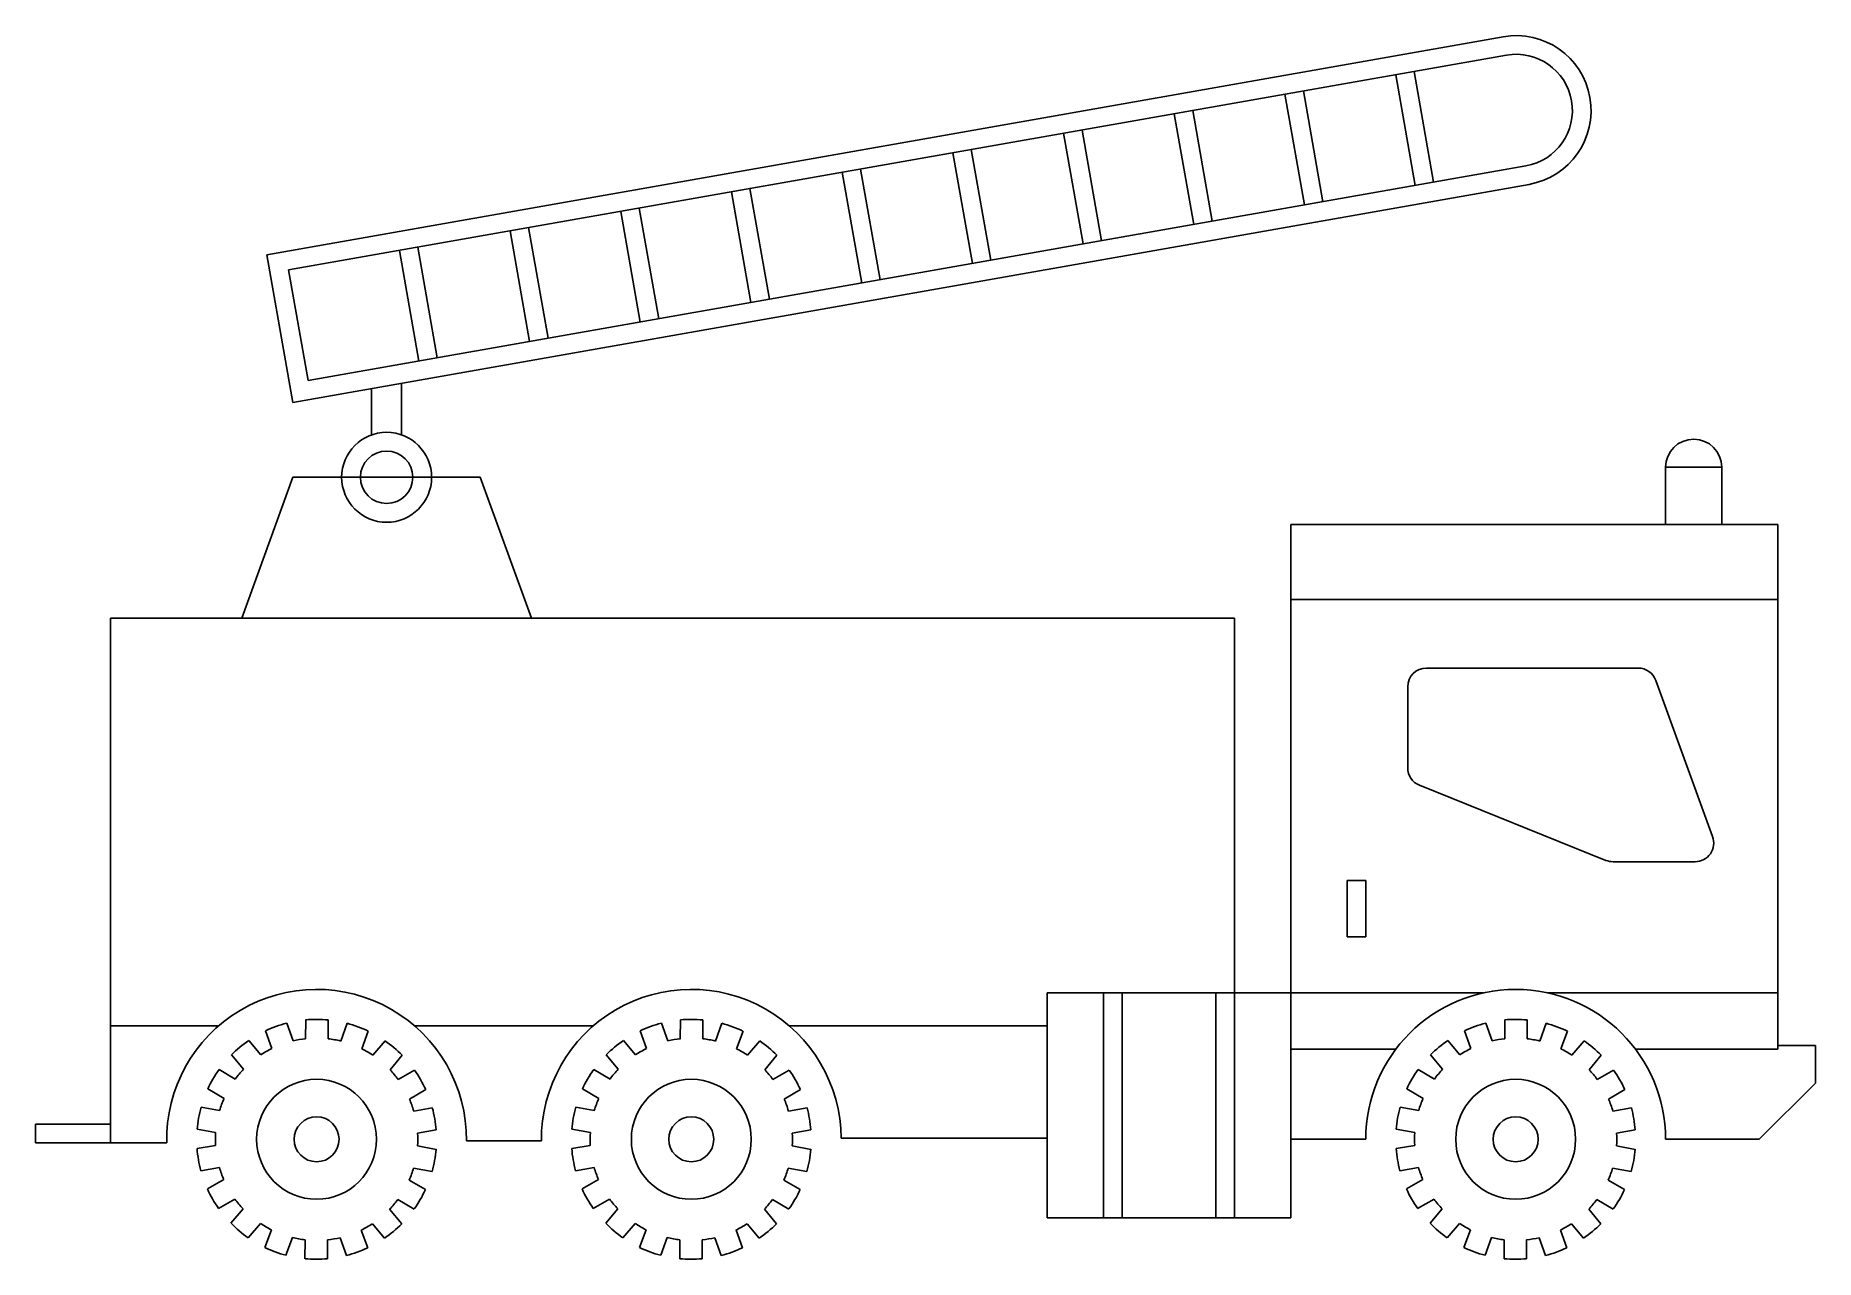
# Model space of a CAD drawing. Header units: millimetres. Extents: x 2051 to 2526, y 1461 to 1788.
import ezdxf

# ---------------------------------------------------------------- set-up
doc = ezdxf.new("R2010")
doc.units = ezdxf.units.MM

# ---------------------------------------------------------------- blocks, each defined once
blk = doc.blocks.new('*U1')
for p, q in [((-3.01, -2.57), (-2.99, 2.46)), ((2.99, -2.59), (3.01, 2.44))]:
    blk.add_line(p, q)
blk.add_arc((-0.09, -29.41), 32, 84.4539, 95.2127)
blk = doc.blocks.new('*U2')
at = {"color": 0, "linetype": 'ByBlock', "lineweight": -2, "transparency": 16777216}
blk.add_blockref('*U1', (2025.74, 1522.63), dxfattribs=at)
for p, rotation in [((2015.68, 1520.88), 20.00000000000001), ((2035.8, 1520.83), 340), ((2006.82, 1515.8), 40.00000000000001), ((2044.63, 1515.69), 320), ((2000.23, 1508), 60.00000000000001), ((2051.17, 1507.85), 299.9999999999999), ((1996.71, 1498.41), 80.00000000000001), ((2054.64, 1498.24), 280), ((1996.68, 1488.19), 100), ((2054.61, 1488.02), 260), ((2000.14, 1478.58), 120), ((2051.09, 1478.44), 240), ((2006.69, 1470.74), 140), ((2044.5, 1470.63), 220), ((2015.52, 1465.61), 160), ((2035.64, 1465.55), 200), ((2025.57, 1463.8), 180)]:
    blk.add_blockref('*U1', p, dxfattribs=dict(at, rotation=rotation))
blk = doc.blocks.new('*U5')
for p, q in [((-3.01, -2.57), (-2.99, 2.46)), ((2.99, -2.59), (3.01, 2.44))]:
    blk.add_line(p, q)
blk.add_arc((-0.09, -29.41), 32, 84.4539, 95.2127)
blk = doc.blocks.new('*U6')
at = {"color": 0, "linetype": 'ByBlock', "lineweight": -2, "transparency": 16777216}
blk.add_blockref('*U5', (2025.74, 1522.63), dxfattribs=at)
for p, rotation in [((2015.68, 1520.88), 20.00000000000001), ((2035.8, 1520.83), 340), ((2006.82, 1515.8), 40.00000000000001), ((2044.63, 1515.69), 320), ((2000.23, 1508), 60.00000000000001), ((2051.17, 1507.85), 299.9999999999999), ((1996.71, 1498.41), 80.00000000000001), ((2054.64, 1498.24), 280), ((1996.68, 1488.19), 100), ((2054.61, 1488.02), 260), ((2000.14, 1478.58), 120), ((2051.09, 1478.44), 240), ((2006.69, 1470.74), 140), ((2044.5, 1470.63), 220), ((2015.52, 1465.61), 160), ((2035.64, 1465.55), 200), ((2025.57, 1463.8), 180)]:
    blk.add_blockref('*U5', p, dxfattribs=dict(at, rotation=rotation))
blk = doc.blocks.new('*U7')
for p, q in [((-3.01, -2.57), (-2.99, 2.46)), ((2.99, -2.59), (3.01, 2.44))]:
    blk.add_line(p, q)
blk.add_arc((-0.09, -29.41), 32, 84.4539, 95.2127)
blk = doc.blocks.new('*U8')
at = {"color": 0, "linetype": 'ByBlock', "lineweight": -2, "transparency": 16777216}
blk.add_blockref('*U7', (2025.74, 1522.63), dxfattribs=at)
for p, rotation in [((2015.68, 1520.88), 20.00000000000001), ((2035.8, 1520.83), 340), ((2006.82, 1515.8), 40.00000000000001), ((2044.63, 1515.69), 320), ((2000.23, 1508), 60.00000000000001), ((2051.17, 1507.85), 299.9999999999999), ((1996.71, 1498.41), 80.00000000000001), ((2054.64, 1498.24), 280), ((1996.68, 1488.19), 100), ((2054.61, 1488.02), 260), ((2000.14, 1478.58), 120), ((2051.09, 1478.44), 240), ((2006.69, 1470.74), 140), ((2044.5, 1470.63), 220), ((2015.52, 1465.61), 160), ((2035.64, 1465.55), 200), ((2025.57, 1463.8), 180)]:
    blk.add_blockref('*U7', p, dxfattribs=dict(at, rotation=rotation))
blk = doc.blocks.new('*U9')
for p, q in [((-2.5, -15), (-2.5, 15)), ((2.5, -15), (2.5, 15))]:
    blk.add_line(p, q)
blk = doc.blocks.new('*U10')
at = {"color": 0, "linetype": 'ByBlock', "lineweight": -2, "transparency": 16777216}
for p in [(0, 0), (30, 0), (60, 0), (90, 0), (120, 0), (150, 0), (180, 0), (210, 0), (240, 0), (270, 0)]:
    blk.add_blockref('*U9', p, dxfattribs=at)

msp = doc.modelspace()

# ---------------------------------------------------------------- linework, layer by layer
for p, q in [((2112.4, 1729.27), (2442.31, 1787.44)), ((2118.19, 1725.21), (2443.18, 1782.52)), ((2448.39, 1752.97), (2123.4, 1695.67)), ((2449.26, 1748.05), (2119.35, 1689.88)), ((2119.35, 1689.88), (2112.4, 1729.27)), ((2123.4, 1695.67), (2118.19, 1725.21)), ((2140.35, 1681.19), (2140.35, 1693.58)), ((2148.35, 1681.19), (2148.35, 1694.99)), ((2485.67, 1657.29), (2485.67, 1672.55)), ((2485.67, 1672.55), (2500.67, 1672.55)), ((2500.67, 1672.55), (2500.67, 1657.29)), ((2105.67, 1632.29), (2119.35, 1669.88)), ((2119.35, 1669.88), (2169.35, 1669.88)), ((2169.35, 1669.88), (2183.03, 1632.29)), ((2385.67, 1532.29), (2385.67, 1657.29)), ((2385.67, 1657.29), (2515.67, 1657.29)), ((2515.67, 1657.29), (2515.67, 1517.29)), ((2385.67, 1637.29), (2515.67, 1637.29)), ((2070.67, 1492.29), (2070.67, 1632.29)), ((2070.67, 1632.29), (2105.67, 1632.29)), ((2105.67, 1632.29), (2183.03, 1632.29)), ((2183.03, 1632.29), (2370.67, 1632.29)), ((2370.67, 1632.29), (2370.67, 1532.29)), ((2478.36, 1618.97), (2421.86, 1618.97)), ((2498.23, 1574), (2483.06, 1615.68)), ((2416.86, 1613.97), (2416.86, 1592.35)), ((2469.77, 1567.65), (2419.99, 1587.71)), ((2493.53, 1567.29), (2471.64, 1567.29)), ((2400.68, 1547.29), (2400.68, 1562.29)), ((2400.68, 1562.29), (2405.68, 1562.29)), ((2405.68, 1562.29), (2405.68, 1547.29)), ((2405.68, 1547.29), (2400.68, 1547.29)), ((2320.67, 1472.29), (2320.67, 1532.29)), ((2320.67, 1532.29), (2370.67, 1532.29)), ((2335.67, 1472.29), (2335.67, 1532.29)), ((2340.67, 1472.29), (2340.67, 1532.29)), ((2365.67, 1532.29), (2365.67, 1472.29)), ((2370.67, 1532.29), (2385.67, 1532.29)), ((2370.67, 1532.29), (2370.67, 1472.29)), ((2385.67, 1532.29), (2385.67, 1472.29)), ((2437.1, 1532.29), (2385.67, 1532.29)), ((2515.67, 1532.29), (2454.22, 1532.29)), ((2070.67, 1523.48), (2099.5, 1523.48)), ((2151.82, 1523.48), (2199.5, 1523.48)), ((2251.82, 1523.48), (2320.67, 1523.48)), ((2413.71, 1517.29), (2385.67, 1517.29)), ((2515.67, 1517.29), (2477.6, 1517.29)), ((2525.66, 1518.22), (2515.67, 1518.22)), ((2525.66, 1508.22), (2525.66, 1518.22)), ((2510.66, 1493.22), (2525.66, 1508.22)), ((2050.67, 1492.29), (2050.67, 1497.29)), ((2050.67, 1497.29), (2070.67, 1497.29)), ((2085.67, 1492.29), (2050.67, 1492.29)), ((2165.65, 1492.84), (2185.66, 1492.84)), ((2265.66, 1493.48), (2320.67, 1493.48)), ((2405.66, 1493.22), (2385.67, 1493.22)), ((2485.66, 1493.22), (2510.66, 1493.22)), ((2385.67, 1472.29), (2320.67, 1472.29))]:
    msp.add_line(p, q)
for centre, radius in [((2144.35, 1669.88), 12), ((2144.35, 1669.88), 7), ((2125.66, 1493.22), 16), ((2225.66, 1493.22), 16), ((2445.66, 1493.22), 16), ((2125.66, 1493.22), 6), ((2225.66, 1493.22), 6), ((2445.66, 1493.22), 6)]:
    msp.add_circle(centre, radius)
for centre, radius, start, end in [((2445.79, 1767.75), 20, 280, 100), ((2445.79, 1767.75), 15, 280, 100), ((2493.17, 1672.55), 7.5, 0, 180), ((2421.86, 1613.97), 5, 90, 180), ((2478.36, 1613.97), 5, 20, 90), ((2421.86, 1592.35), 5, 180, 248.0531), ((2493.53, 1572.29), 5, 270, 20), ((2471.64, 1572.29), 5, 248.0531, 270), ((2471.64, 1572.29), 5, 248.0531, 270), ((2125.66, 1493.22), 40, 359.4638, 181.3273), ((2225.66, 1493.22), 40, 0.3739, 180.5362), ((2445.66, 1493.22), 40, 0, 180), ((2125.66, 1493.22), 27, 96.2127, 103.4539), ((2125.66, 1493.22), 27, 76.2127, 83.4539), ((2225.66, 1493.22), 27, 96.2127, 103.4539), ((2225.66, 1493.22), 27, 76.2127, 83.4539), ((2445.66, 1493.22), 27, 96.2127, 103.4539), ((2445.66, 1493.22), 27, 76.2127, 83.4539), ((2125.66, 1493.22), 27, 116.2127, 123.4539), ((2125.66, 1493.22), 27, 56.2127, 63.4539), ((2225.66, 1493.22), 27, 116.2127, 123.4539), ((2225.66, 1493.22), 27, 56.2127, 63.4539), ((2445.66, 1493.22), 27, 116.2127, 123.4539), ((2445.66, 1493.22), 27, 56.2127, 63.4539), ((2125.66, 1493.22), 27, 136.2127, 143.4539), ((2125.66, 1493.22), 27, 36.2127, 43.4539), ((2225.66, 1493.22), 27, 136.2127, 143.4539), ((2225.66, 1493.22), 27, 36.2127, 43.4539), ((2445.66, 1493.22), 27, 136.2127, 143.4539), ((2445.66, 1493.22), 27, 36.2127, 43.4539), ((2125.66, 1493.22), 27, 156.2127, 163.4539), ((2125.66, 1493.22), 27, 16.2127, 23.4539), ((2225.66, 1493.22), 27, 156.2127, 163.4539), ((2225.66, 1493.22), 27, 16.2127, 23.4539), ((2445.66, 1493.22), 27, 156.2127, 163.4539), ((2445.66, 1493.22), 27, 16.2127, 23.4539), ((2125.66, 1493.22), 27, 176.2127, 183.4539), ((2125.66, 1493.22), 27, 356.2127, 3.4539), ((2225.66, 1493.22), 27, 176.2127, 183.4539), ((2225.66, 1493.22), 27, 356.2127, 3.4539), ((2445.66, 1493.22), 27, 176.2127, 183.4539), ((2445.66, 1493.22), 27, 356.2127, 3.4539), ((2125.66, 1493.22), 27, 196.2127, 203.4539), ((2125.66, 1493.22), 27, 336.2127, 343.4539), ((2225.66, 1493.22), 27, 196.2127, 203.4539), ((2225.66, 1493.22), 27, 336.2127, 343.4539), ((2445.66, 1493.22), 27, 196.2127, 203.4539), ((2445.66, 1493.22), 27, 336.2127, 343.4539), ((2125.66, 1493.22), 27, 216.2127, 223.4539), ((2225.66, 1493.22), 27, 216.2127, 223.4539), ((2445.66, 1493.22), 27, 216.2127, 223.4539), ((2125.66, 1493.22), 27, 316.2127, 323.4539), ((2225.66, 1493.22), 27, 316.2127, 323.4539), ((2445.66, 1493.22), 27, 316.2127, 323.4539), ((2125.66, 1493.22), 27, 236.2127, 243.4539), ((2125.66, 1493.22), 27, 296.2127, 303.4539), ((2225.66, 1493.22), 27, 236.2127, 243.4539), ((2225.66, 1493.22), 27, 296.2127, 303.4539), ((2445.66, 1493.22), 27, 236.2127, 243.4539), ((2445.66, 1493.22), 27, 296.2127, 303.4539), ((2125.66, 1493.22), 27, 256.2127, 263.4539), ((2125.66, 1493.22), 27, 276.2127, 283.4539), ((2225.66, 1493.22), 27, 256.2127, 263.4539), ((2225.66, 1493.22), 27, 276.2127, 283.4539), ((2445.66, 1493.22), 27, 256.2127, 263.4539), ((2445.66, 1493.22), 27, 276.2127, 283.4539)]:
    msp.add_arc(centre, radius, start, end)

# ---------------------------------------------------------------- block references
at = {"rotation": 10}
msp.add_blockref('*U10', (2152.81, 1716.09), dxfattribs=at)
for name, p in [('*U2', (100, 0)), ('*U6', (200, 0)), ('*U8', (420, 0))]:
    msp.add_blockref(name, p)

doc.saveas('drawing.dxf')
